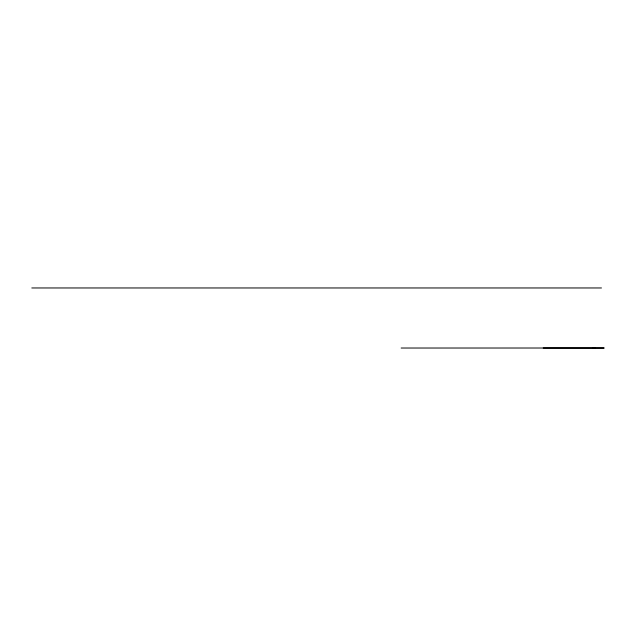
<?xml version="1.0" encoding="UTF-8"?>
<svg xmlns="http://www.w3.org/2000/svg" width="636" height="636" viewBox="0 0 636 636"><rect width="100%" height="100%" fill="white"/><g stroke="black" fill="none" stroke-linecap="round" stroke-linejoin="round"><path stroke-width="0.95" d="M594.851 347.995L592.45 348.011M31.8 287.965L601.481 287.965M543.223 347.995L604.2 348.011L401.149 348.027"/></g></svg>
